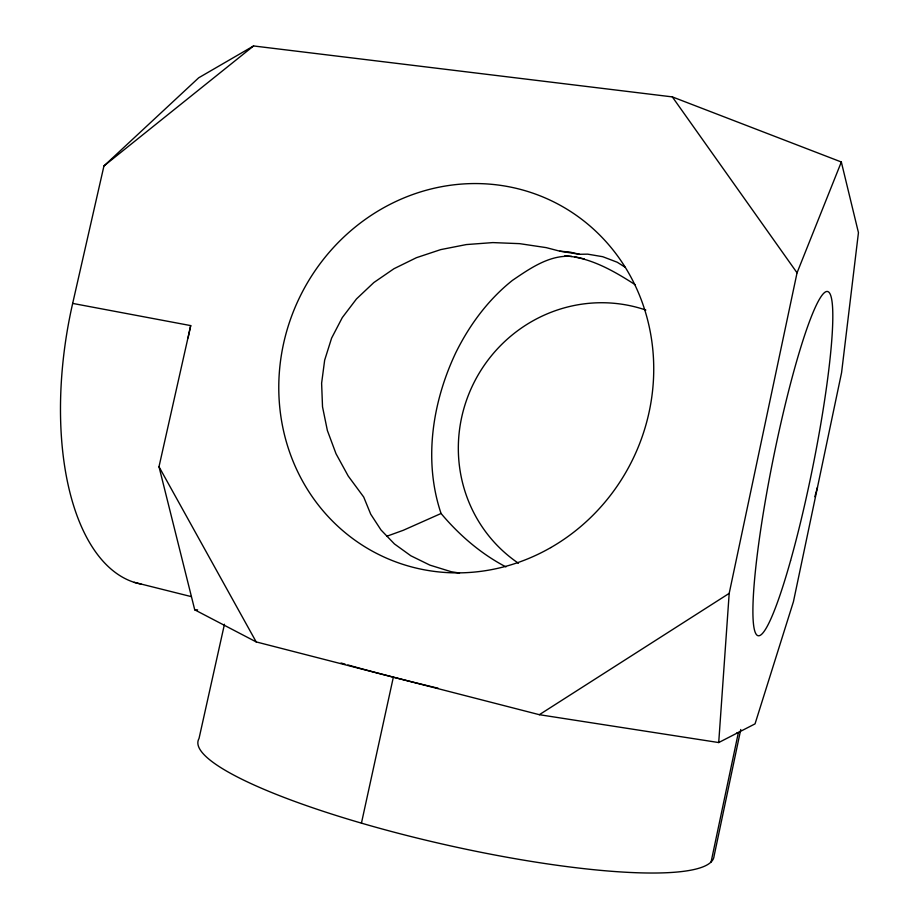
<?xml version="1.0" encoding="UTF-8"?>
<svg xmlns="http://www.w3.org/2000/svg" width="919" height="919" viewBox="0 0 919 919"><rect width="100%" height="100%" fill="white"/><g stroke="black" fill="none" stroke-linecap="round" stroke-linejoin="round"><path stroke-width="1.38" d="M72.67 303.408L190.715 325.602L158.998 466.726L194.736 609.837L256.194 641.91L539.35 714.695L718.715 742.552L729.192 593.375L797.049 272.817L841.333 161.997L672.329 96.897L253.575 45.95L198.699 77.793L103.95 165.948L72.67 303.408A242.616 118.827 -79.6 0 0 141.089 584.093M711.088 862.011L738.405 732.432A263.638 25.066 12.5 0 1 736.567 733.178M740.76 729.491L714.04 856.221A264.373 46.846 12.7 0 1 441.511 843.849A264.373 46.846 12.7 0 1 199.021 738.531L224.454 624.265M361.443 823.125L393.355 677.165M814.843 496.697L817.473 487.346M103.95 165.948L253.575 45.95M539.35 714.695L729.192 593.375M718.715 742.552L755.039 723.873L793.442 601.658L841.574 372.689L858.449 232.645L841.333 161.997M505.921 566.885C480.878 553.801 459.19 535.065 441.063 513.491L403.292 530.286L387.002 536.179M571.825 256.458C549.838 254.448 529.826 268.566 512.457 280.364C488.184 299.64 469.414 325.073 455.767 352.77C432.344 402.212 423.291 460.81 441.063 513.491M459.523 573.042L451.309 571.744L429.908 565.128L410.816 555.765L394.423 543.933L380.994 529.964L370.725 514.203L363.717 497.053L348.221 476.053L336.009 453.722L327.371 430.494L322.523 406.83L321.616 383.223L324.66 360.168L331.598 338.135L342.293 317.595L356.469 298.951L373.826 282.558L393.952 268.727L416.41 257.699L440.706 249.612L466.347 244.569L492.825 242.593L519.614 243.65L546.242 247.636L559.866 251.186L579.567 254.287L587.666 254.149L602.749 256.711L617.2 262.225L625.081 267.176M194.736 609.837L197.608 609.883M559.866 251.186L569.837 252.07L579.567 254.287M564.783 255.827C590.768 257.55 613.858 270.979 635.27 284.764M574.651 256.723L584.266 258.917M134.174 582.313L191.198 596.592M672.329 96.897L797.049 272.817M158.998 466.726L256.194 641.91M438.168 688.239A263.638 25.066 12.5 0 1 432.78 686.952M431.436 686.631A263.638 25.066 12.5 0 1 347.876 664.954M345.119 664.173A263.638 25.066 12.5 0 1 341.029 663.013M188.085 337.916A248.521 105.57 -79.4 0 1 190.715 325.602M518.419 563.232A142.916 138.735 -60.1 0 1 473.963 382.672A142.916 138.735 -60.1 0 1 645.839 310.059M790.57 560.659A175.54 20.195 -78.6 0 0 828.57 291.978A175.54 20.195 -78.6 0 0 759.462 538.178A175.54 20.195 -78.6 0 0 790.57 560.659M550.78 547.586A196.827 185.213 -64.1 0 0 568.918 210.428A196.827 185.213 -64.1 0 0 279.066 376.641A196.827 185.213 -64.1 0 0 550.78 547.586"/></g></svg>
